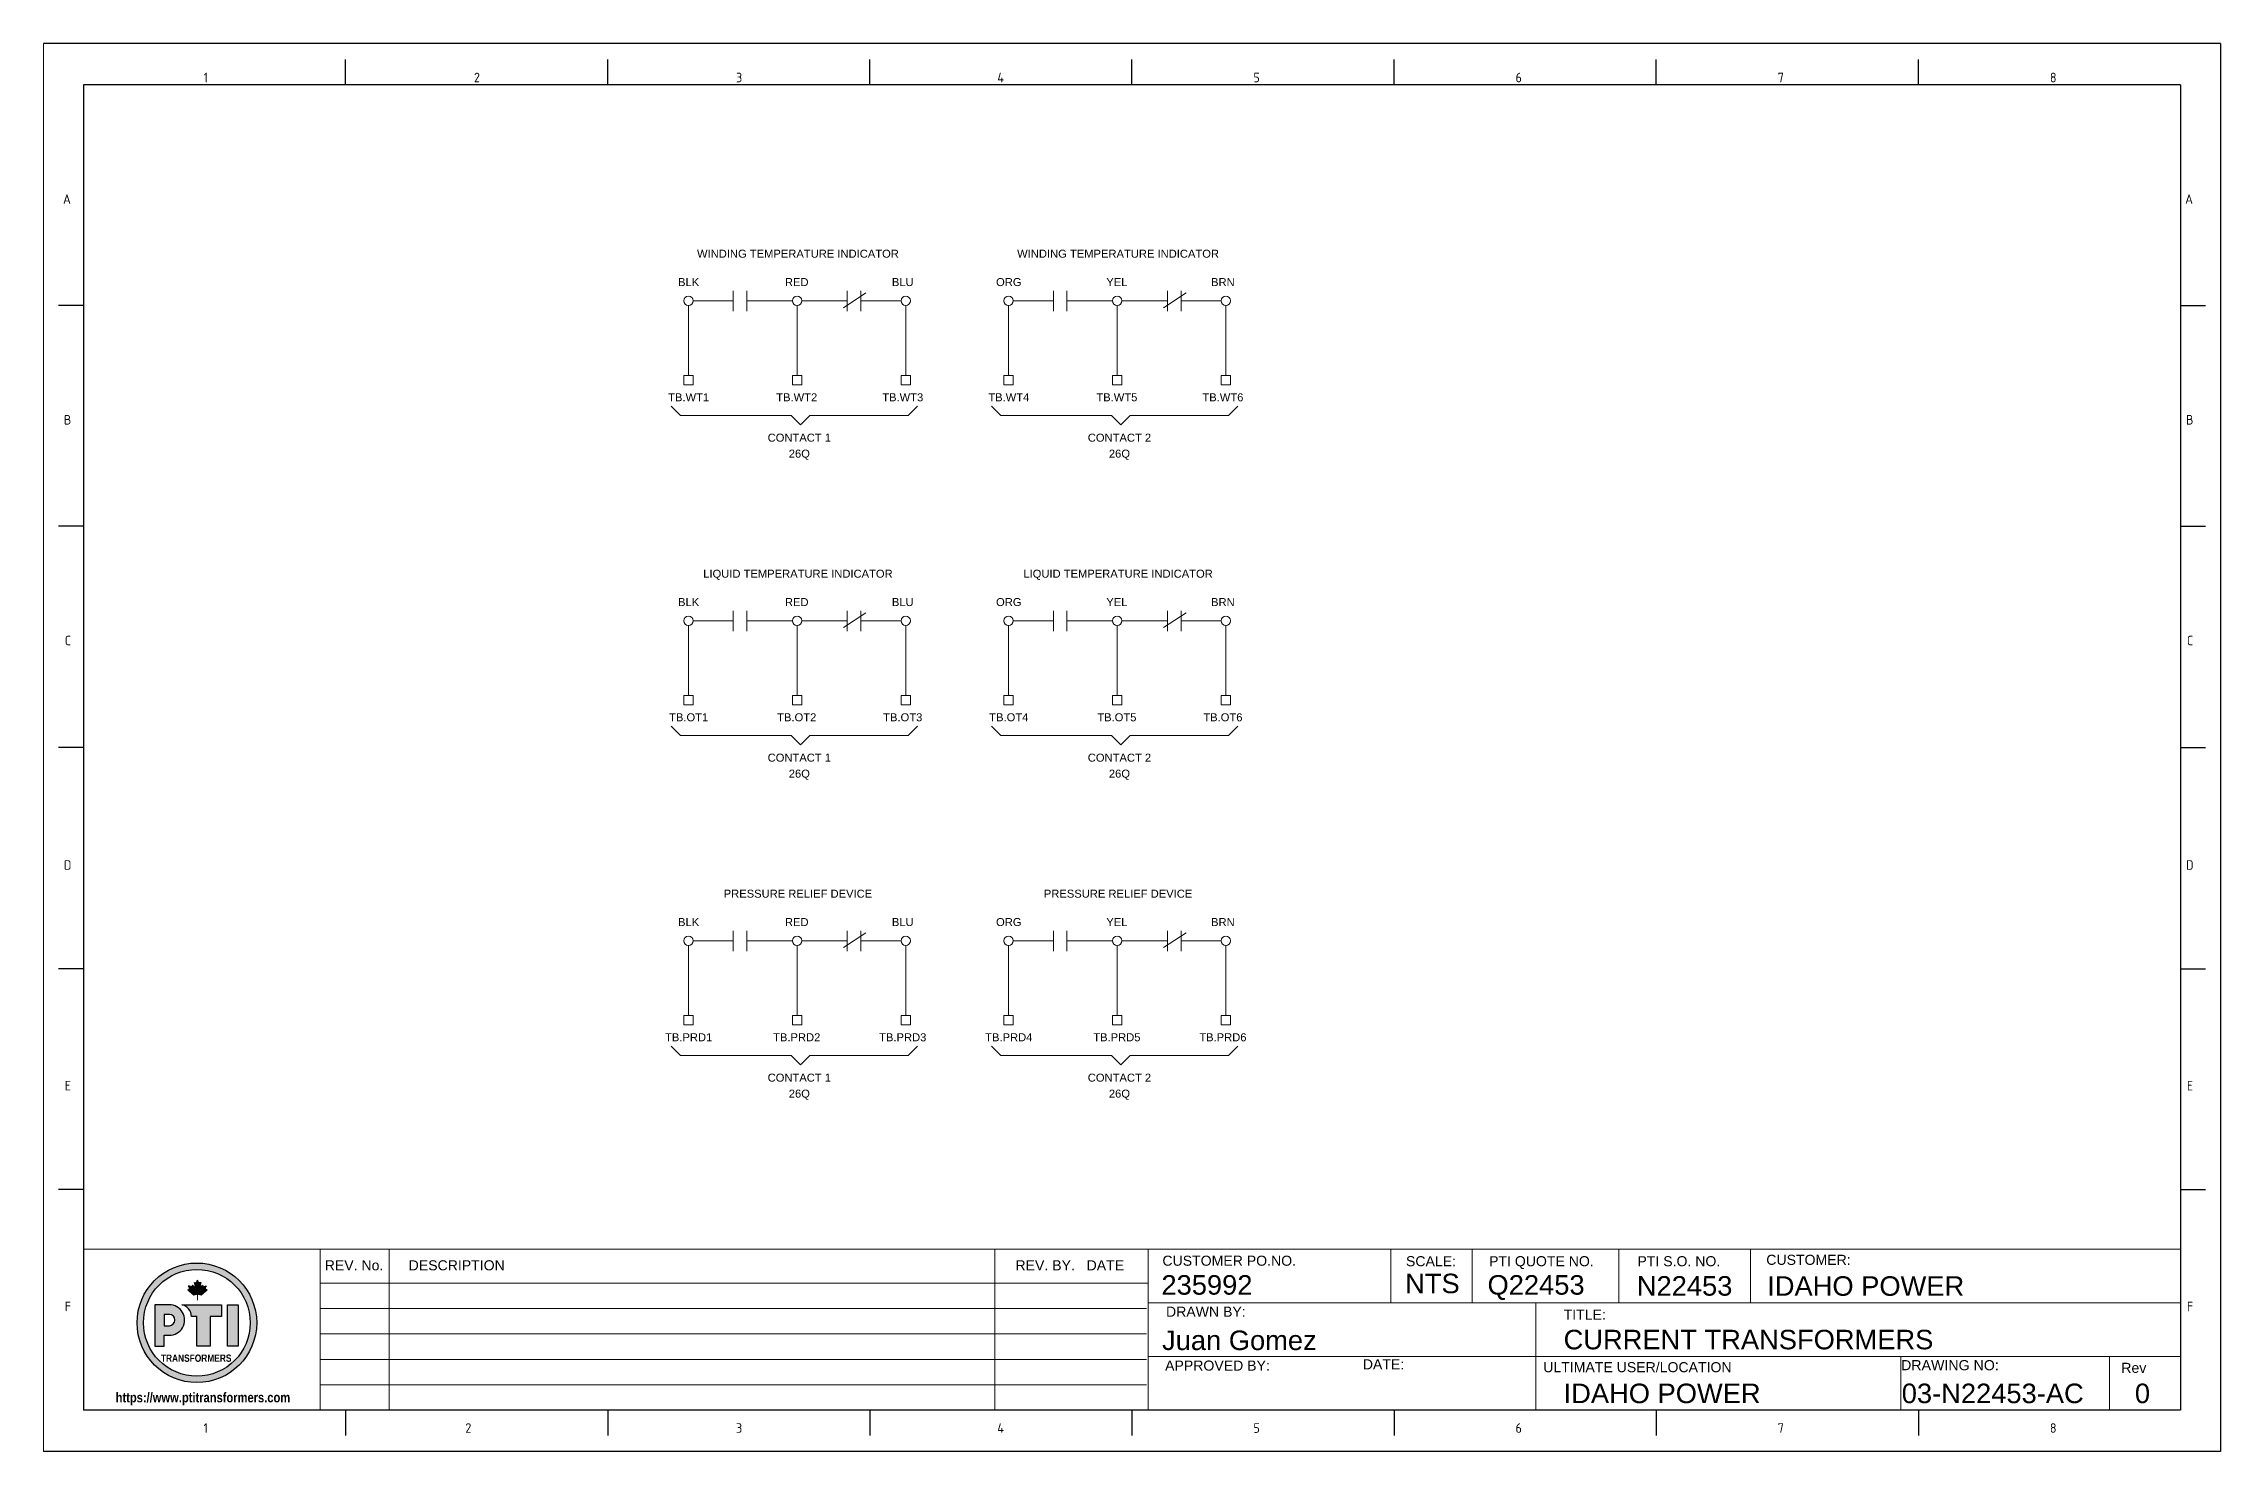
# Model space of a CAD drawing. Header units: inches. Extents: x 0 to 262, y 0 to 53.
# Drawn here: x 0 to 81.6, y 0 to 52.8 of the extents above; entities that cross this region are included whole.
import ezdxf
from ezdxf.enums import TextEntityAlignment as Align

# ---------------------------------------------------------------- set-up
doc = ezdxf.new("R2010")
doc.units = ezdxf.units.IN
doc.styles.add('ISOCP', font='isocp.shx')
doc.styles.add('MtXpl_Arial_Narrow', font='ARIALNB.TTF')
doc.styles.add('VLMTXT3', font='arial.ttf')

# ---------------------------------------------------------------- blocks, each defined once
blk = doc.blocks.new('MY_TEMPLATE_SMALL')
at = {"linetype": 'Continuous'}
h = blk.add_hatch(color=256, dxfattribs=at)
h.dxf.hatch_style = 1
edge = h.paths.add_edge_path(flags=17)
edge.add_arc((5.747, 4.826), 2.001, 0, 360)
edge = h.paths.add_edge_path()
edge.add_arc((5.747, 4.826), 2.242, 0, 360)
h = blk.add_hatch(color=256)
edge = h.paths.add_edge_path()
edge.add_spline(control_points=[(5.412, 6.066), (5.432, 6.073), (5.498, 6.095), (5.461, 6.167), (5.435, 6.217)], knot_values=[0, 0, 0, 0, 0.020967, 0.06804, 0.06804, 0.06804, 0.06804], degree=3, periodic=0)
edge.add_spline(control_points=[(5.435, 6.217), (5.485, 6.191), (5.556, 6.153), (5.579, 6.219), (5.586, 6.24)], knot_values=[0, 0, 0, 0, 0.047073, 0.06804, 0.06804, 0.06804, 0.06804], degree=3, periodic=0)
edge.add_line((5.586, 6.24), (5.692, 6.133))
edge.add_line((5.692, 6.133), (5.648, 6.34))
edge.add_spline(control_points=[(5.648, 6.34), (5.667, 6.33), (5.73, 6.299), (5.754, 6.377), (5.771, 6.43)], knot_values=[0, 0, 0, 0, 0.020967, 0.06804, 0.06804, 0.06804, 0.06804], degree=3, periodic=0)
edge.add_spline(control_points=[(5.771, 6.43), (5.788, 6.377), (5.812, 6.299), (5.875, 6.33), (5.894, 6.34)], knot_values=[0, 0, 0, 0, 0.047073, 0.06804, 0.06804, 0.06804, 0.06804], degree=3, periodic=0)
edge.add_line((5.894, 6.34), (5.849, 6.133))
edge.add_line((5.849, 6.133), (5.956, 6.24))
edge.add_spline(control_points=[(5.956, 6.24), (5.963, 6.219), (5.985, 6.153), (6.057, 6.191), (6.107, 6.217)], knot_values=[0, 0, 0, 0, 0.020967, 0.06804, 0.06804, 0.06804, 0.06804], degree=3, periodic=0)
edge.add_spline(control_points=[(6.107, 6.217), (6.081, 6.167), (6.043, 6.095), (6.109, 6.073), (6.13, 6.066)], knot_values=[0, 0, 0, 0, 0.047073, 0.06804, 0.06804, 0.06804, 0.06804], degree=3, periodic=0)
edge.add_line((6.13, 6.066), (5.945, 5.881))
edge.add_line((5.945, 5.881), (5.945, 5.842))
edge.add_line((5.945, 5.842), (5.785, 5.878))
edge.add_line((5.785, 5.878), (5.785, 5.672))
edge.add_line((5.785, 5.672), (5.757, 5.672))
edge.add_line((5.757, 5.672), (5.757, 5.878))
edge.add_line((5.757, 5.878), (5.597, 5.842))
edge.add_line((5.597, 5.842), (5.597, 5.881))
edge.add_line((5.597, 5.881), (5.412, 6.066))
h = blk.add_hatch(color=256, dxfattribs=at)
h.dxf.hatch_style = 1
h.paths.add_polyline_path([(4.714, 5.501), (4.166, 5.501), (4.166, 3.946), (4.526, 3.946), (4.526, 4.358), (4.714, 4.358, 1.000039)])
h.paths.add_polyline_path([(4.522, 4.717), (4.522, 5.142), (4.707, 5.142, -1.007075), (4.718, 4.717)], flags=16)
h = blk.add_hatch(color=256, dxfattribs=at)
h.dxf.hatch_style = 1
h.paths.add_polyline_path([(6.668, 5.505), (5.182, 5.505, -0.333241), (5.548, 5.066), (5.746, 5.066), (5.746, 3.951), (6.243, 3.951), (6.243, 5.066), (6.668, 5.066)])
h = blk.add_hatch(color=256, dxfattribs=at)
h.dxf.hatch_style = 1
h.paths.add_polyline_path([(6.893, 3.952), (6.901, 5.499), (7.299, 5.499), (7.299, 3.952)])
for p, q in [((81.6, 52.8), (0, 52.8)), ((81.6, 52.8), (81.6, 0)), ((11.325, 51.25), (11.325, 52.195)), ((21.148, 51.25), (21.148, 52.195)), ((30.971, 51.25), (30.971, 52.195)), ((40.794, 51.25), (40.794, 52.195)), ((50.629, 51.25), (50.629, 52.195)), ((60.452, 51.25), (60.452, 52.195)), ((70.275, 51.25), (70.275, 52.195)), ((1.502, 51.25), (1.502, 1.55)), ((80.098, 51.25), (1.502, 51.25)), ((80.098, 51.25), (80.098, 1.55)), ((1.502, 42.973), (0.557, 42.973)), ((80.098, 42.973), (81.043, 42.973)), ((1.502, 34.696), (0.557, 34.696)), ((80.098, 34.696), (81.043, 34.696)), ((1.502, 26.4), (0.557, 26.4)), ((80.098, 26.4), (81.043, 26.4)), ((1.502, 18.104), (0.557, 18.104)), ((80.098, 18.104), (81.043, 18.104)), ((1.502, 9.827), (0.557, 9.827)), ((80.098, 9.827), (81.043, 9.827)), ((5.597, 5.881), (5.412, 6.066)), ((5.692, 6.133), (5.586, 6.24)), ((5.648, 6.34), (5.692, 6.133)), ((5.894, 6.34), (5.849, 6.133)), ((5.849, 6.133), (5.956, 6.24)), ((5.945, 5.881), (6.13, 6.066)), ((80.088, 1.55), (1.502, 1.55)), ((11.325, 1.55), (11.325, 0.605)), ((21.148, 1.55), (21.148, 0.605)), ((30.971, 1.55), (30.971, 0.605)), ((40.794, 1.55), (40.794, 0.605)), ((50.629, 1.55), (50.629, 0.605)), ((60.452, 1.55), (60.452, 0.605)), ((70.275, 1.55), (70.275, 0.605)), ((81.6, 0), (0, 0))]:
    blk.add_line(p, q)
at = {"lineweight": 9}
for p, q in [((0, 52.8), (0, 0)), ((10.37, 7.589), (10.37, 1.55)), ((12.953, 7.589), (12.953, 1.55)), ((35.663, 7.588), (35.663, 1.55)), ((41.404, 7.589), (41.404, 1.55)), ((50.499, 7.589), (50.499, 5.576)), ((53.549, 7.589), (53.549, 5.576)), ((59.047, 7.589), (59.047, 5.576)), ((63.981, 7.589), (63.981, 5.576)), ((41.404, 6.313), (10.37, 6.313)), ((41.348, 5.361), (10.37, 5.361)), ((80.088, 5.576), (41.404, 5.576)), ((55.937, 5.576), (55.937, 1.55)), ((41.348, 4.408), (10.37, 4.408)), ((41.348, 3.455), (10.37, 3.455)), ((80.088, 3.563), (41.404, 3.561)), ((69.618, 3.562), (69.618, 1.55)), ((71.024, 3.562), (71.024, 3.562)), ((71.024, 3.562), (71.024, 3.562)), ((77.444, 3.562), (77.444, 1.55)), ((41.348, 2.502), (10.37, 2.502))]:
    blk.add_line(p, q, dxfattribs=at)
at = {"lineweight": 20}
blk.add_line((1.502, 7.589), (80.088, 7.589), dxfattribs=at)
at = {"linetype": 'Continuous'}
for p, q in [((4.714, 5.501), (4.166, 5.501)), ((4.166, 5.501), (4.166, 3.946)), ((4.721, 5.142), (4.522, 5.142)), ((4.522, 5.142), (4.522, 4.717)), ((5.182, 5.505), (6.668, 5.505)), ((5.746, 5.066), (5.548, 5.066)), ((5.746, 3.951), (5.746, 5.066)), ((6.668, 5.066), (6.243, 5.066)), ((6.243, 5.066), (6.243, 3.951)), ((6.668, 5.505), (6.668, 5.066)), ((6.893, 3.952), (6.901, 5.499)), ((6.901, 5.499), (7.299, 5.499)), ((7.299, 5.499), (7.299, 3.952)), ((4.522, 4.717), (4.718, 4.717)), ((4.526, 3.946), (4.526, 4.358)), ((4.526, 4.358), (4.714, 4.358)), ((4.166, 3.946), (4.526, 3.946)), ((6.243, 3.951), (5.746, 3.951)), ((7.299, 3.952), (6.893, 3.952))]:
    blk.add_line(p, q, dxfattribs=at)
for radius in [2.242, 2.001]:
    blk.add_circle((5.747, 4.826), radius, dxfattribs=at)
for centre, radius, start, end in [((4.714, 4.93), 0.572, 269.59055, 90), ((4.714, 4.93), 0.212, 271.10225, 88.0899), ((5.072, 5.041), 0.477, 3.01006, 76.73071)]:
    blk.add_arc(centre, radius, start, end, dxfattribs=at)
for points in [[(5.412, 6.066), (5.463, 6.091), (5.435, 6.217)], [(5.586, 6.24), (5.56, 6.188), (5.435, 6.217)], [(5.648, 6.34), (5.702, 6.321), (5.771, 6.43)], [(5.894, 6.34), (5.84, 6.321), (5.771, 6.43)], [(5.956, 6.24), (5.981, 6.188), (6.107, 6.217)], [(6.13, 6.066), (6.079, 6.091), (6.107, 6.217)]]:
    blk.add_spline(points, degree=3)
at = {"style": 'ISOCP', "width": 1.0125}
for s, p in [('1 ', (5.997, 51.345)), ('2 ', (16.133, 51.345)), ('3 ', (25.959, 51.345)), ('4 ', (35.753, 51.345)), ('5 ', (45.351, 51.345)), ('6 ', (55.177, 51.345)), ('7 ', (65.004, 51.345)), ('8 ', (75.207, 51.345)), ('A ', (0.729, 46.786)), ('A ', (80.276, 46.786)), ('B ', (0.762, 38.509)), ('B ', (80.308, 38.509)), ('C ', (0.796, 30.232)), ('C ', (80.342, 30.232)), ('D ', (0.762, 21.813)), ('D ', (80.308, 21.813)), ('E ', (0.796, 13.536)), ('E ', (80.342, 13.536)), ('F ', (0.796, 5.258)), ('F ', (80.342, 5.258)), ('1 ', (5.997, 0.699)), ('2 ', (15.811, 0.7)), ('3 ', (25.959, 0.699)), ('4 ', (35.753, 0.699)), ('5 ', (45.351, 0.699)), ('6 ', (55.177, 0.699)), ('7 ', (65.004, 0.699)), ('8 ', (75.207, 0.699))]:
    blk.add_text(s, height=0.3605, dxfattribs=at).set_placement(p)
at = {"lineweight": 9}
for s, height, style, p in [('CUSTOMER PO.NO.', 0.37743, 'VLMTXT3', (41.94, 6.966)), ('CUSTOMER:', 0.3774, 'VLMTXT3', (64.576, 6.999)), ('REV. No.        ', 0.37743, 'VLMTXT3', (10.54, 6.793)), ('DESCRIPTION', 0.37743, 'VLMTXT3', (13.686, 6.793)), ('REV. BY.   DATE', 0.37743, 'VLMTXT3', (36.432, 6.793)), ('SCALE:', 0.3774, 'VLMTXT3', (51.07, 6.947)), ('PTI QUOTE NO.', 0.37743, 'VLMTXT3', (54.184, 6.947)), ('PTI S.O. NO.', 0.37743, 'VLMTXT3', (59.746, 6.947)), ('DRAWN BY:', 0.3774, 'VLMTXT3', (42.075, 5.053)), ('TITLE:', 0.3774, 'VLMTXT3', (56.979, 4.944)), ('TRANSFORMERS', 0.27345, 'MtXpl_Arial_Narrow', (4.399, 3.363)), ('APPROVED BY:                                            ', 0.37743, 'VLMTXT3', (42.041, 3.032)), ('DATE:', 0.3774, 'VLMTXT3', (49.452, 3.079)), ('ULTIMATE USER/LOCATION', 0.37743, 'VLMTXT3', (56.215, 2.973)), ('DRAWING NO:', 0.38071, 'VLMTXT3', (69.628, 3.046)), ('Rev', 0.3774, 'VLMTXT3', (77.884, 2.948)), ('https://www.ptitransformers.com', 0.36459, 'MtXpl_Arial_Narrow', (2.703, 1.843))]:
    blk.add_text(s, height=height, dxfattribs=dict(at, style=style)).set_placement(p)
at = {"linetype": 'Continuous', "lineweight": 9, "style": 'VLMTXT3'}
blk.add_text('NTS', height=0.732, dxfattribs=at).set_placement((51.038, 5.935))
at = {"linetype": 'Continuous', "lineweight": 9, "style": 'VLMTXT3', "flags": 1}
blk.add_attdef('ID', (69.654, 9.305), '', height=0.732, dxfattribs=at)
at = {"linetype": 'Continuous', "lineweight": 9, "style": 'VLMTXT3'}
for tag, p in [('PO_NUMBER', (41.904, 5.881)), ('Q_NO', (54.127, 5.881)), ('SO_NO', (59.723, 5.844)), ('CUSTOMER', (64.611, 5.839)), ('DESIGNER_NAME', (41.927, 3.803)), ('TITLE', (56.978, 3.831)), ('ULTIMATE_LOC', (56.978, 1.813)), ('DRAWING_NO', (69.654, 1.813)), ('R', (78.393, 1.813))]:
    blk.add_attdef(tag, p, '', height=0.732, dxfattribs=at)
blk = doc.blocks.new('Contact')
at = {"lineweight": 0}
for p, q in [((1.852, 2.76), (1.852, 3.527)), ((2.363, 2.761), (2.363, 3.527)), ((6.829, 3.447), (5.984, 2.894)), ((6.129, 2.761), (6.129, 3.527)), ((6.641, 2.76), (6.641, 3.527)), ((0.175, 2.979), (0.175, 0.351)), ((0.351, 3.154), (1.852, 3.154)), ((2.363, 3.154), (4.071, 3.154)), ((4.246, 2.979), (4.246, 0.351)), ((6.129, 3.154), (4.422, 3.154)), ((8.142, 3.154), (6.641, 3.154)), ((8.317, 2.979), (8.317, 0.351)), ((0.351, 0.351), (0, 0.351)), ((0, 0.351), (0, 0)), ((0.351, 0), (0, 0)), ((0.351, 0.351), (0.351, 0)), ((4.422, 0.351), (4.071, 0.351)), ((4.071, 0.351), (4.071, 0)), ((4.422, 0), (4.071, 0)), ((4.422, 0.351), (4.422, 0)), ((8.142, 0.351), (8.492, 0.351)), ((8.142, 0.351), (8.142, 0)), ((8.142, 0), (8.492, 0)), ((8.492, 0.351), (8.492, 0))]:
    blk.add_line(p, q, dxfattribs=at)
at = {"lineweight": 5}
for p, q in [((-0.472, -0.802), (-0.122, -1.153)), ((8.762, -0.802), (8.411, -1.153)), ((4.029, -1.153), (-0.122, -1.153)), ((4.029, -1.153), (4.379, -1.504)), ((4.73, -1.153), (4.379, -1.504)), ((4.73, -1.153), (8.411, -1.153))]:
    blk.add_line(p, q, dxfattribs=at)
at = {"lineweight": 0}
for centre in [(0.175, 3.154), (4.246, 3.154)]:
    blk.add_ellipse(centre, major_axis=(0.124, 0.124), ratio=1, start_param=5.497787, end_param=11.780972, dxfattribs=at)
at = {"lineweight": 0, "extrusion": (0, 0, -1)}
blk.add_ellipse((8.317, 3.154), major_axis=(-0.124, 0.124), ratio=1, start_param=5.497787, end_param=11.780972, dxfattribs=at)
at = {"lineweight": 0, "style": 'VLMTXT3'}
for tag, p in [('NAME', (4.278, 4.768)), ('WIRE.1', (0.182, 3.704)), ('WIRE.2', (4.233, 3.704)), ('WIRE.3', (8.207, 3.704)), ('TBX.1', (0.182, -0.617)), ('TBX.2', (4.233, -0.617)), ('TBX.3', (8.207, -0.617)), ('SEE_DRAWING', (4.33, -2.73)), ('DESCRIPTION', (4.33, -2.131))]:
    blk.add_attdef(tag, text='', height=0.3, dxfattribs=at).set_placement(p, align=Align.CENTER)
at = {"lineweight": 0, "style": 'VLMTXT3', "flags": 1}
for tag, p in [('ID', (4.102, 4.272)), ('GROUP', (4.102, -3.321))]:
    blk.add_attdef(tag, p, '', height=0.3, dxfattribs=at)

msp = doc.modelspace()

# ---------------------------------------------------------------- block references
for name, p, values in [('MY_TEMPLATE_SMALL', (0, 0), {'DESIGNER_NAME': 'Juan Gomez', 'PO_NUMBER': '235992', 'Q_NO': 'Q22453', 'ULTIMATE_LOC': 'IDAHO POWER', 'TITLE': 'CURRENT TRANSFORMERS', 'SO_NO': 'N22453', 'CUSTOMER': 'IDAHO POWER', 'DRAWING_NO': '03-N22453-AC', 'R': '0'}), ('Contact', (24, 40), {'WIRE.1': 'BLK', 'WIRE.2': 'RED', 'WIRE.3': 'BLU', 'TBX.1': 'TB.WT1', 'TBX.2': 'TB.WT2', 'TBX.3': 'TB.WT3', 'NAME': 'WINDING TEMPERATURE INDICATOR', 'DESCRIPTION': 'CONTACT 1', 'SEE_DRAWING': '26Q'}), ('Contact', (36, 40), {'WIRE.1': 'ORG', 'WIRE.2': 'YEL', 'WIRE.3': 'BRN', 'TBX.1': 'TB.WT4', 'TBX.2': 'TB.WT5', 'TBX.3': 'TB.WT6', 'NAME': 'WINDING TEMPERATURE INDICATOR', 'DESCRIPTION': 'CONTACT 2', 'SEE_DRAWING': '26Q'}), ('Contact', (24, 28), {'WIRE.1': 'BLK', 'WIRE.2': 'RED', 'WIRE.3': 'BLU', 'TBX.1': 'TB.OT1', 'TBX.2': 'TB.OT2', 'TBX.3': 'TB.OT3', 'NAME': 'LIQUID TEMPERATURE INDICATOR', 'DESCRIPTION': 'CONTACT 1', 'SEE_DRAWING': '26Q'}), ('Contact', (36, 28), {'WIRE.1': 'ORG', 'WIRE.2': 'YEL', 'WIRE.3': 'BRN', 'TBX.1': 'TB.OT4', 'TBX.2': 'TB.OT5', 'TBX.3': 'TB.OT6', 'NAME': 'LIQUID TEMPERATURE INDICATOR', 'DESCRIPTION': 'CONTACT 2', 'SEE_DRAWING': '26Q'}), ('Contact', (24, 16), {'WIRE.1': 'BLK', 'WIRE.2': 'RED', 'WIRE.3': 'BLU', 'TBX.1': 'TB.PRD1', 'TBX.2': 'TB.PRD2', 'TBX.3': 'TB.PRD3', 'NAME': 'PRESSURE RELIEF DEVICE', 'DESCRIPTION': 'CONTACT 1', 'SEE_DRAWING': '26Q'}), ('Contact', (36, 16), {'WIRE.1': 'ORG', 'WIRE.2': 'YEL', 'WIRE.3': 'BRN', 'TBX.1': 'TB.PRD4', 'TBX.2': 'TB.PRD5', 'TBX.3': 'TB.PRD6', 'NAME': 'PRESSURE RELIEF DEVICE', 'DESCRIPTION': 'CONTACT 2', 'SEE_DRAWING': '26Q'})]:
    msp.add_blockref(name, p).add_auto_attribs(values)

doc.saveas('drawing.dxf')
